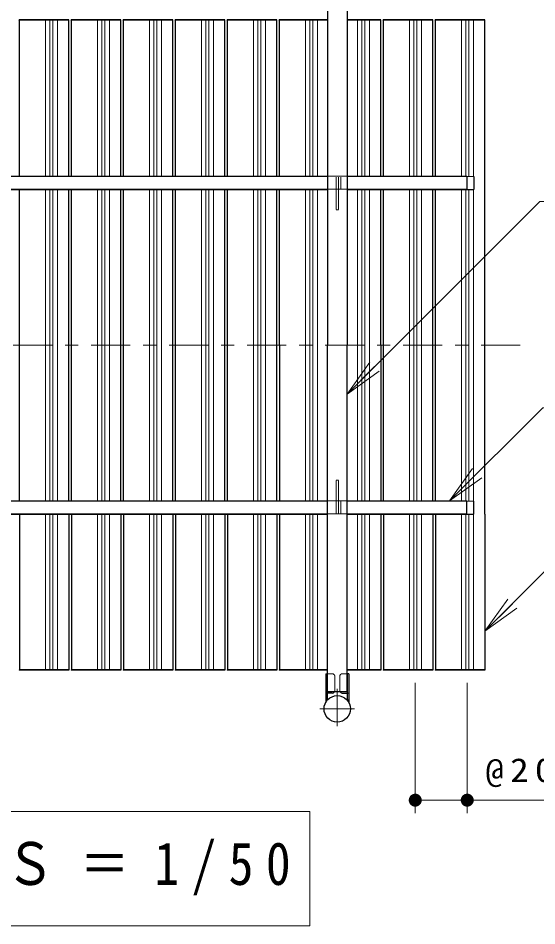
# Model space of a CAD drawing. Units: millimetres on the paper. Extents: x -385 to 0, y 0 to 267.
# Drawn here: x -277.4 to -237.5, y 160.7 to 230.6 of the extents above; entities that cross this region are included whole.
import ezdxf

# ---------------------------------------------------------------- set-up
doc = ezdxf.new("R2010")
doc.units = ezdxf.units.MM
doc.linetypes.add('USER1', pattern=[4.5, 2.5, -2])
doc.linetypes.add('USER2', pattern=[6, 3, -1, 1, -1])
doc.layers.add('LY_1', color=4, linetype='Continuous', lineweight=25)
doc.styles.add('ＭＳ ゴシック', font='')
doc.styles.get('ＭＳ ゴシック').set_extended_font_data('MS Gothic')

# ---------------------------------------------------------------- blocks, each defined once
blk = doc.blocks.new('filled_dot')
at = {"color": 0, "linetype": 'Continuous', "lineweight": -2, "const_width": 1.25}
blk.add_lwpolyline([(-0.625, 0, 1), (0.625, 0, 1)], format="xyb", close=True, dxfattribs=at)

msp = doc.modelspace()

# ---------------------------------------------------------------- linework, layer by layer
at = {"layer": 'LY_1', "color": 70}
for p, q in [((-253.56, 232.087), (-253.56, 205.387)), ((-252.06, 232.087), (-252.06, 205.387)), ((-253.56, 178.687), (-253.56, 205.387)), ((-252.06, 178.687), (-252.06, 205.387)), ((-252.06, 178.687), (-253.56, 178.687))]:
    msp.add_line(p, q, dxfattribs=at)
at = {"layer": 'LY_1', "color": 131}
for p, q in [((-273.45, 230.419), (-277.27, 230.419)), ((-277.27, 230.387), (-277.27, 230.419)), ((-273.45, 230.387), (-277.27, 230.387)), ((-277.26, 218.396), (-277.26, 230.387)), ((-273.46, 218.396), (-273.46, 230.387)), ((-273.45, 230.387), (-273.45, 230.419)), ((-269.45, 230.419), (-273.27, 230.419)), ((-273.27, 230.387), (-273.27, 230.419)), ((-269.45, 230.387), (-273.27, 230.387)), ((-273.26, 218.396), (-273.26, 230.387)), ((-269.46, 218.396), (-269.46, 230.387)), ((-269.45, 230.387), (-269.45, 230.419)), ((-265.45, 230.419), (-269.27, 230.419)), ((-269.27, 230.387), (-269.27, 230.419)), ((-265.45, 230.387), (-269.27, 230.387)), ((-269.26, 218.396), (-269.26, 230.387)), ((-265.46, 218.396), (-265.46, 230.387)), ((-265.45, 230.387), (-265.45, 230.419)), ((-261.45, 230.419), (-265.27, 230.419)), ((-265.27, 230.387), (-265.27, 230.419)), ((-261.45, 230.387), (-265.27, 230.387)), ((-265.26, 218.396), (-265.26, 230.387)), ((-261.46, 218.396), (-261.46, 230.387)), ((-261.45, 230.387), (-261.45, 230.419)), ((-257.45, 230.419), (-261.27, 230.419)), ((-261.27, 230.387), (-261.27, 230.419)), ((-257.45, 230.387), (-261.27, 230.387)), ((-261.26, 218.396), (-261.26, 230.387)), ((-257.46, 218.396), (-257.46, 230.387)), ((-257.45, 230.387), (-257.45, 230.419)), ((-253.56, 230.419), (-257.27, 230.419)), ((-257.27, 230.387), (-257.27, 230.419)), ((-253.56, 230.387), (-257.27, 230.387)), ((-257.26, 218.387), (-257.26, 230.387)), ((-249.45, 230.419), (-252.06, 230.419)), ((-249.45, 230.387), (-252.06, 230.387)), ((-249.46, 218.387), (-249.46, 230.387)), ((-249.45, 230.387), (-249.45, 230.419)), ((-245.45, 230.419), (-249.27, 230.419)), ((-249.27, 230.387), (-249.27, 230.419)), ((-245.45, 230.387), (-249.27, 230.387)), ((-249.26, 218.396), (-249.26, 230.387)), ((-245.46, 218.396), (-245.46, 230.387)), ((-245.45, 230.387), (-245.45, 230.419)), ((-241.45, 230.419), (-245.27, 230.419)), ((-245.27, 230.387), (-245.27, 230.419)), ((-241.45, 230.387), (-245.27, 230.387)), ((-245.26, 218.396), (-245.26, 230.387)), ((-241.46, 218.396), (-241.46, 230.387)), ((-241.45, 230.387), (-241.45, 230.419)), ((-277.26, 193.401), (-277.26, 217.357)), ((-273.46, 193.401), (-273.46, 217.357)), ((-273.26, 193.401), (-273.26, 217.357)), ((-269.46, 193.401), (-269.46, 217.357)), ((-269.26, 193.401), (-269.26, 217.357)), ((-265.46, 193.401), (-265.46, 217.357)), ((-265.26, 193.401), (-265.26, 217.357)), ((-261.46, 193.401), (-261.46, 217.357)), ((-261.26, 193.401), (-261.26, 217.357)), ((-257.46, 193.401), (-257.46, 217.357)), ((-257.26, 205.387), (-257.26, 217.387)), ((-249.46, 205.387), (-249.46, 217.387)), ((-249.26, 193.401), (-249.26, 217.357)), ((-245.46, 193.401), (-245.46, 217.357)), ((-245.26, 193.401), (-245.26, 217.357)), ((-241.46, 193.401), (-241.46, 217.357)), ((-257.26, 205.387), (-257.26, 193.387)), ((-249.46, 205.387), (-249.46, 193.387)), ((-277.26, 192.362), (-277.26, 180.387)), ((-273.46, 192.362), (-273.46, 180.387)), ((-273.26, 192.362), (-273.26, 180.387)), ((-269.46, 192.362), (-269.46, 180.387)), ((-269.26, 192.362), (-269.26, 180.387)), ((-265.46, 192.362), (-265.46, 180.387)), ((-265.26, 192.362), (-265.26, 180.387)), ((-261.46, 192.362), (-261.46, 180.387)), ((-261.26, 192.362), (-261.26, 180.387)), ((-257.46, 192.362), (-257.46, 180.387)), ((-257.26, 192.387), (-257.26, 180.387)), ((-249.46, 192.387), (-249.46, 180.387)), ((-249.26, 192.362), (-249.26, 180.387)), ((-245.46, 192.362), (-245.46, 180.387)), ((-245.26, 192.362), (-245.26, 180.387)), ((-241.46, 192.362), (-241.46, 180.387)), ((-277.27, 180.387), (-277.27, 180.355)), ((-273.45, 180.387), (-277.27, 180.387)), ((-273.45, 180.355), (-277.27, 180.355)), ((-273.45, 180.387), (-273.45, 180.355)), ((-273.27, 180.387), (-273.27, 180.355)), ((-269.45, 180.387), (-273.27, 180.387)), ((-269.45, 180.355), (-273.27, 180.355)), ((-269.45, 180.387), (-269.45, 180.355)), ((-269.27, 180.387), (-269.27, 180.355)), ((-265.45, 180.387), (-269.27, 180.387)), ((-265.45, 180.355), (-269.27, 180.355)), ((-265.45, 180.387), (-265.45, 180.355)), ((-265.27, 180.387), (-265.27, 180.355)), ((-261.45, 180.387), (-265.27, 180.387)), ((-261.45, 180.355), (-265.27, 180.355)), ((-261.45, 180.387), (-261.45, 180.355)), ((-261.27, 180.387), (-261.27, 180.355)), ((-257.45, 180.387), (-261.27, 180.387)), ((-257.45, 180.355), (-261.27, 180.355)), ((-257.45, 180.387), (-257.45, 180.355)), ((-257.27, 180.387), (-257.27, 180.355)), ((-253.56, 180.387), (-257.27, 180.387)), ((-253.56, 180.355), (-257.27, 180.355)), ((-249.45, 180.387), (-252.06, 180.387)), ((-249.45, 180.355), (-252.06, 180.355)), ((-249.45, 180.387), (-249.45, 180.355)), ((-249.27, 180.387), (-249.27, 180.355)), ((-245.45, 180.387), (-249.27, 180.387)), ((-245.45, 180.355), (-249.27, 180.355)), ((-245.45, 180.387), (-245.45, 180.355)), ((-245.27, 180.387), (-245.27, 180.355)), ((-241.45, 180.387), (-245.27, 180.387)), ((-241.45, 180.355), (-245.27, 180.355)), ((-241.45, 180.387), (-241.45, 180.355))]:
    msp.add_line(p, q, dxfattribs=at)
at = {"layer": 'LY_1', "color": 131, "lineweight": 13}
for p, q in [((-275.252, 218.396), (-275.252, 230.387)), ((-274.92, 218.396), (-274.92, 230.387)), ((-274.7, 218.396), (-274.7, 230.387)), ((-274.334, 218.396), (-274.334, 230.387)), ((-271.252, 218.396), (-271.252, 230.387)), ((-270.92, 218.396), (-270.92, 230.387)), ((-270.7, 218.396), (-270.7, 230.387)), ((-270.334, 218.396), (-270.334, 230.387)), ((-267.252, 218.396), (-267.252, 230.387)), ((-266.92, 218.396), (-266.92, 230.387)), ((-266.7, 218.396), (-266.7, 230.387)), ((-266.334, 218.396), (-266.334, 230.387)), ((-263.252, 218.396), (-263.252, 230.387)), ((-262.92, 218.396), (-262.92, 230.387)), ((-262.7, 218.396), (-262.7, 230.387)), ((-262.334, 218.396), (-262.334, 230.387)), ((-259.252, 218.396), (-259.252, 230.387)), ((-258.92, 218.396), (-258.92, 230.387)), ((-258.7, 218.396), (-258.7, 230.387)), ((-258.334, 218.396), (-258.334, 230.387)), ((-255.252, 218.387), (-255.252, 230.387)), ((-254.92, 218.387), (-254.92, 230.387)), ((-254.7, 218.387), (-254.7, 230.387)), ((-254.334, 218.387), (-254.334, 230.387)), ((-251.252, 218.387), (-251.252, 230.387)), ((-250.92, 218.387), (-250.92, 230.387)), ((-250.7, 218.387), (-250.7, 230.387)), ((-250.334, 218.387), (-250.334, 230.387)), ((-247.252, 218.396), (-247.252, 230.387)), ((-246.92, 218.396), (-246.92, 230.387)), ((-246.7, 218.396), (-246.7, 230.387)), ((-246.334, 218.396), (-246.334, 230.387)), ((-243.252, 218.396), (-243.252, 230.387)), ((-242.92, 218.396), (-242.92, 230.387)), ((-242.7, 218.396), (-242.7, 230.387)), ((-242.334, 218.396), (-242.334, 230.387)), ((-275.252, 193.401), (-275.252, 217.357)), ((-274.92, 193.401), (-274.92, 217.357)), ((-274.7, 193.401), (-274.7, 217.357)), ((-274.334, 193.401), (-274.334, 217.357)), ((-271.252, 193.401), (-271.252, 217.357)), ((-270.92, 193.401), (-270.92, 217.357)), ((-270.7, 193.401), (-270.7, 217.357)), ((-270.334, 193.401), (-270.334, 217.357)), ((-267.252, 193.401), (-267.252, 217.357)), ((-266.92, 193.401), (-266.92, 217.357)), ((-266.7, 193.401), (-266.7, 217.357)), ((-266.334, 193.401), (-266.334, 217.357)), ((-263.252, 193.401), (-263.252, 217.357)), ((-262.92, 193.401), (-262.92, 217.357)), ((-262.7, 193.401), (-262.7, 217.357)), ((-262.334, 193.401), (-262.334, 217.357)), ((-259.252, 193.401), (-259.252, 217.357)), ((-258.92, 193.401), (-258.92, 217.357)), ((-258.7, 193.401), (-258.7, 217.357)), ((-258.334, 193.401), (-258.334, 217.357)), ((-255.252, 205.387), (-255.252, 217.387)), ((-254.92, 205.387), (-254.92, 217.387)), ((-254.7, 205.387), (-254.7, 217.387)), ((-254.334, 205.387), (-254.334, 217.387)), ((-251.252, 205.387), (-251.252, 217.387)), ((-250.92, 205.387), (-250.92, 217.387)), ((-250.7, 205.387), (-250.7, 217.387)), ((-250.334, 205.387), (-250.334, 217.387)), ((-247.252, 193.401), (-247.252, 217.357)), ((-246.92, 193.401), (-246.92, 217.357)), ((-246.7, 193.401), (-246.7, 217.357)), ((-246.334, 193.401), (-246.334, 217.357)), ((-243.252, 193.401), (-243.252, 217.357)), ((-242.92, 193.401), (-242.92, 217.357)), ((-242.7, 193.401), (-242.7, 217.357)), ((-242.334, 193.401), (-242.334, 217.357)), ((-255.252, 205.387), (-255.252, 193.387)), ((-254.92, 205.387), (-254.92, 193.387)), ((-254.7, 205.387), (-254.7, 193.387)), ((-254.334, 205.387), (-254.334, 193.387)), ((-251.252, 205.387), (-251.252, 193.387)), ((-250.92, 205.387), (-250.92, 193.387)), ((-250.7, 205.387), (-250.7, 193.387)), ((-250.334, 205.387), (-250.334, 193.387)), ((-275.252, 192.362), (-275.252, 180.387)), ((-274.92, 192.362), (-274.92, 180.387)), ((-274.7, 192.362), (-274.7, 180.387)), ((-274.334, 192.362), (-274.334, 180.387)), ((-271.252, 192.362), (-271.252, 180.387)), ((-270.92, 192.362), (-270.92, 180.387)), ((-270.7, 192.362), (-270.7, 180.387)), ((-270.334, 192.362), (-270.334, 180.387)), ((-267.252, 192.362), (-267.252, 180.387)), ((-266.92, 192.362), (-266.92, 180.387)), ((-266.7, 192.362), (-266.7, 180.387)), ((-266.334, 192.362), (-266.334, 180.387)), ((-263.252, 192.362), (-263.252, 180.387)), ((-262.92, 192.362), (-262.92, 180.387)), ((-262.7, 192.362), (-262.7, 180.387)), ((-262.334, 192.362), (-262.334, 180.387)), ((-259.252, 192.362), (-259.252, 180.387)), ((-258.92, 192.362), (-258.92, 180.387)), ((-258.7, 192.362), (-258.7, 180.387)), ((-258.334, 192.362), (-258.334, 180.387)), ((-255.252, 192.387), (-255.252, 180.387)), ((-254.92, 192.387), (-254.92, 180.387)), ((-254.7, 192.387), (-254.7, 180.387)), ((-254.334, 192.387), (-254.334, 180.387)), ((-251.252, 192.387), (-251.252, 180.387)), ((-250.92, 192.387), (-250.92, 180.387)), ((-250.7, 192.387), (-250.7, 180.387)), ((-250.334, 192.387), (-250.334, 180.387)), ((-247.252, 192.362), (-247.252, 180.387)), ((-246.92, 192.362), (-246.92, 180.387)), ((-246.7, 192.362), (-246.7, 180.387)), ((-246.334, 192.362), (-246.334, 180.387)), ((-243.252, 192.362), (-243.252, 180.387)), ((-242.92, 192.362), (-242.92, 180.387)), ((-242.7, 192.362), (-242.7, 180.387)), ((-242.334, 192.362), (-242.334, 180.387))]:
    msp.add_line(p, q, dxfattribs=at)
at = {"layer": 'LY_1', "color": 190}
for p, q in [((-304.06, 218.396), (-253.56, 218.396)), ((-252.06, 218.396), (-242.846, 218.396)), ((-242.846, 218.396), (-242.846, 217.397)), ((-242.846, 218.396), (-242.31, 218.356)), ((-242.31, 218.356), (-242.31, 217.357)), ((-304.06, 217.397), (-253.56, 217.397)), ((-304.06, 217.357), (-253.56, 217.357)), ((-252.06, 217.397), (-242.846, 217.397)), ((-252.06, 217.357), (-242.31, 217.357)), ((-242.846, 217.397), (-242.31, 217.357)), ((-304.06, 193.401), (-253.56, 193.401)), ((-252.06, 193.401), (-242.846, 193.401)), ((-242.846, 192.402), (-242.846, 193.401)), ((-242.846, 193.401), (-242.31, 193.361)), ((-242.31, 192.362), (-242.31, 193.361)), ((-304.06, 192.402), (-253.56, 192.402)), ((-304.06, 192.362), (-253.56, 192.362)), ((-252.06, 192.402), (-242.846, 192.402)), ((-252.06, 192.362), (-242.31, 192.362)), ((-242.846, 192.402), (-242.31, 192.362))]:
    msp.add_line(p, q, dxfattribs=at)
at = {"layer": 'LY_1', "color": 190, "linetype": 'USER1', "lineweight": 13}
for p, q in [((-252.06, 218.387), (-253.56, 218.387)), ((-252.54, 218.323), (-252.54, 217.387)), ((-252.06, 217.387), (-253.56, 217.387)), ((-252.06, 193.387), (-253.56, 193.387)), ((-252.54, 192.451), (-252.54, 193.387)), ((-252.06, 192.387), (-253.56, 192.387))]:
    msp.add_line(p, q, dxfattribs=at)
at = {"layer": 'LY_1', "color": 70, "linetype": 'USER1', "lineweight": 13}
for p, q in [((-252.9, 218.323), (-252.9, 215.787)), ((-252.72, 218.323), (-252.72, 215.787)), ((-252.72, 215.787), (-252.9, 215.787)), ((-252.72, 194.987), (-252.9, 194.987)), ((-252.9, 192.451), (-252.9, 194.987)), ((-252.72, 192.451), (-252.72, 194.987))]:
    msp.add_line(p, q, dxfattribs=at)
at = {"layer": 'LY_1', "color": 7}
for p, q in [((-241.46, 217.357), (-241.46, 218.396)), ((-241.46, 192.362), (-241.46, 193.401))]:
    msp.add_line(p, q, dxfattribs=at)
at = {"layer": 'LY_1', "color": 2, "linetype": 'USER2', "lineweight": 13}
for p, q in [((-238.735, 205.387), (-320.041, 205.387)), ((-252.81, 178.924), (-252.81, 176.05)), ((-251.473, 177.387), (-254.147, 177.387))]:
    msp.add_line(p, q, dxfattribs=at)
at = {"layer": 'LY_1', "color": 7, "lineweight": 13}
for p, q in [((-252.06, 201.607), (-250.292, 204.082)), ((-252.06, 201.607), (-249.939, 203.728)), ((-249.585, 203.374), (-252.06, 201.607)), ((-244.174, 193.401), (-242.406, 195.876)), ((-244.174, 193.401), (-242.053, 195.523)), ((-241.699, 195.169), (-244.174, 193.401)), ((-241.46, 183.361), (-239.692, 185.835)), ((-241.46, 183.361), (-239.339, 185.482)), ((-238.985, 185.128), (-241.46, 183.361)), ((-246.81, 179.387), (-246.81, 169.355)), ((-242.81, 179.387), (-242.81, 169.355)), ((-233.604, 170.355), (-246.81, 170.355)), ((-254.91, 169.483), (-302.71, 169.483)), ((-254.91, 160.683), (-254.91, 169.483)), ((-302.71, 160.683), (-254.91, 160.683))]:
    msp.add_line(p, q, dxfattribs=at)
at = {"layer": 'LY_1'}
for p, q in [((-253.7, 180.087), (-253.58, 180.087)), ((-253.7, 180.087), (-253.7, 177.877)), ((-253.58, 180.087), (-253.58, 178.05)), ((-251.92, 180.087), (-252.04, 180.087)), ((-252.04, 180.087), (-252.04, 178.05)), ((-251.92, 180.087), (-251.92, 177.877)), ((-253.2, 178.587), (-253.58, 178.587)), ((-252.42, 178.587), (-252.04, 178.587)), ((-253.7, 178.05), (-253.58, 178.05)), ((-251.92, 178.05), (-252.04, 178.05))]:
    msp.add_line(p, q, dxfattribs=at)
at = {"layer": 'LY_1', "linetype": 'USER1', "lineweight": 13}
for p, q in [((-253.2, 180.087), (-253.58, 180.087)), ((-253, 179.887), (-253, 178.787)), ((-252.62, 179.887), (-252.62, 178.787)), ((-252.42, 180.087), (-252.04, 180.087)), ((-253.7, 178.587), (-253.58, 178.587)), ((-251.92, 178.587), (-252.04, 178.587))]:
    msp.add_line(p, q, dxfattribs=at)
at = {"layer": 'LY_1', "color": 7, "lineweight": 13}
for points in [[(-252.06, 201.607), (-237.237, 216.429), (-199.021, 216.429)], [(-244.174, 193.401), (-237.005, 200.57), (-194.86, 200.57)], [(-241.46, 183.361), (-235.587, 189.234), (-201.689, 189.234)]]:
    msp.add_lwpolyline(points, dxfattribs=at)
at = {"layer": 'LY_1'}
msp.add_circle((-252.81, 177.387), 1.016, dxfattribs=at)
at = {"layer": 'LY_1', "linetype": 'USER1', "lineweight": 13}
for centre, start, end in [((-253.2, 179.887), 0, 90), ((-252.42, 179.887), 90, 180), ((-253.2, 178.787), 330, 0), ((-252.42, 178.787), 180, 210)]:
    msp.add_arc(centre, 0.2, start, end, dxfattribs=at)
at = {"layer": 'LY_1'}
for centre, start, end in [((-253.2, 178.787), 270, 330), ((-252.42, 178.787), 210, 270)]:
    msp.add_arc(centre, 0.2, start, end, dxfattribs=at)

# ---------------------------------------------------------------- block references
at = {"layer": 'LY_1', "color": 7, "lineweight": 13, "xscale": 0.4, "yscale": 0.4}
msp.add_blockref('filled_dot', (-246.81, 170.355), dxfattribs=at)
at = {"layer": 'LY_1', "color": 7, "lineweight": 13, "xscale": 0.4, "yscale": 0.4, "rotation": 180}
msp.add_blockref('filled_dot', (-242.81, 170.355), dxfattribs=at)

# ---------------------------------------------------------------- texts
at = {"layer": 'LY_1', "color": 7, "style": 'ＭＳ ゴシック'}
for s, insert, char_height, attachment_point in [('\\T1.33;\\W1.15;@200', (-237.604, 171.355), 1.833, 8), ('\\T1.5;\\W0.85;平面図\u3000Ｓ＝1/50', (-301.31, 165.083), 3.299, 4)]:
    msp.add_mtext(s, dxfattribs=dict(at, insert=insert, char_height=char_height, attachment_point=attachment_point))

doc.saveas('drawing.dxf')
